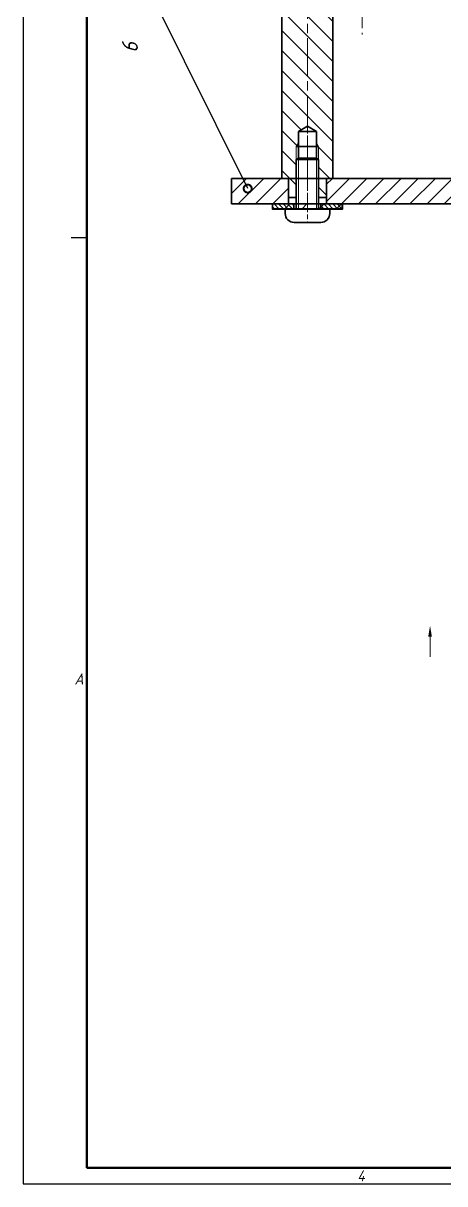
# Model space of a CAD drawing. Header units: millimetres. Extents: x -1178 to 2000, y -2432 to 1302.
# Drawn here: x -1178.4 to -1046.1, y -2432.1 to -2067.6 of the extents above; entities that cross this region are included whole.
import ezdxf
from ezdxf import colors
from ezdxf.entities.mleader import LeaderData, LeaderLine
from ezdxf.enums import TextEntityAlignment as Align
from ezdxf.math import Vec2, Vec3

# ---------------------------------------------------------------- set-up
doc = ezdxf.new("R2010")
doc.units = ezdxf.units.MM
doc.linetypes.add('AM_ISO08W050', pattern=[18, 12, -1.5, 3, -1.5])
doc.linetypes.add('AM_ISO08W050x2', pattern=[9, 6, -0.75, 1.5, -0.75])
doc.layers.get('0').update_dxf_attribs({"lineweight": 80})
for name, color, linetype, lineweight in [('AM_0', 7, 'Continuous', 35), ('AM_4', 3, 'Continuous', 15), ('AM_4N', 3, 'Continuous', 15), ('AM_5', 3, 'Continuous', 15), ('AM_7', 4, 'AM_ISO08W050', 15), ('AM_8', 1, 'Continuous', 15), ('AM_BOR', 7, 'Continuous', 35), ('основные', 7, 'Continuous', 35)]:
    doc.layers.add(name, color=color, linetype=linetype, lineweight=lineweight)
doc.styles.add('ACGOSTTS', font='geniso.shx', dxfattribs={"oblique": 15})
doc.styles.get("Standard").update_dxf_attribs({"font": 'geniso.shx', "oblique": 15})
pattern_1 = [(135, (-108.0756, -2492.2954), (-0.7071068, -0.7071068), [])]

# ---------------------------------------------------------------- blocks, each defined once
blk = doc.blocks.new('GOST_A1_LANDSCAPE')
at = {"layer": 'AM_BOR', "color": 1, "lineweight": 25}
for p, q in [((0, 594), (0, 0)), ((20, 297), (15, 297)), ((0, 0), (841, 0))]:
    blk.add_line(p, q, dxfattribs=at)
at = {"layer": 'AM_BOR', "color": 7, "lineweight": 50}
for p, q in [((20, 589), (20, 5)), ((20, 5), (836, 5))]:
    blk.add_line(p, q, dxfattribs=at)
at = {"layer": 'AM_BOR', "color": 1, "lineweight": 25, "style": 'ACGOSTTS', "oblique": 15}
for s, p in [('A', (17.5, 158.5)), ('4', (106, 2.5))]:
    blk.add_text(s, height=3.5, dxfattribs=at).set_placement(p, align=Align.MIDDLE_CENTER)
blk = doc.blocks.new('_DotSmall')
at = {"color": 0, "linetype": 'ByBlock', "const_width": 0.5}
blk.add_lwpolyline([(-0.0625, 0, 1), (0.0625, 0, 1)], format="xyb", close=True, dxfattribs=at)

msp = doc.modelspace()

# ---------------------------------------------------------------- hatches: boundary and pattern name
at = {"layer": 'AM_8'}
h = msp.add_hatch(dxfattribs=at)
h.set_pattern_fill('ANSI31', color=256, scale=1.2, angle=180)
h.set_pattern_definition([(225, (-2064.19, -2517.3044), (2.694077, -2.694077), [])])
h.paths.add_polyline_path([(-1110.571, -2116.373), (-1108.139, -2119.33, -1), (-1107.742, -2119.812, -1), (-1108.139, -2119.33), (-1110.571, -2116.373), (-1113.047, -2116.373), (-1113.047, -2124.373), (-1095.173, -2124.373), (-1095.173, -2122.4), (-1095.173, -2116.373)])
h.paths.add_polyline_path([(-1031.053, -2116.373), (-1031.053, -2118.373), (-1031.044, -2118.373), (-1031.044, -2124.373), (-1078.173, -2124.373), (-1078.173, -2126), (-1100.173, -2126), (-1100.173, -2124.373), (-1083.173, -2124.373), (-1083.173, -2122.4), (-1083.173, -2116.373)])
h.paths.add_polyline_path([(-1111.047, -2021.155), (-1112.131, -2021.155), (-1109.061, -2024.887, -1), (-1108.664, -2025.37, -1), (-1109.061, -2024.887), (-1112.131, -2021.155), (-1113.047, -2021.155), (-1113.047, -2029.155), (-1095.173, -2029.155), (-1095.173, -2023.155), (-1095.173, -2021.155)])
h.paths.add_polyline_path([(-1083.173, -2021.155), (-1083.173, -2023.155), (-1083.173, -2029.155), (-1067.047, -2029.155), (-1053.047, -2029.155), (-1017.747, -2029.155), (-1017.747, -2028.701), (-1017.747, -2021.155), (-1028.48, -2021.155), (-1053.047, -2021.155)])
h.paths.add_polyline_path([(-1023.053, -2116.373), (-1023.053, -2118.373), (-1023.044, -2118.373), (-1023.07, -2124.373), (-1021.062, -2124.373), (-1015.053, -2124.373), (-1015.053, -2116.373)])
h.paths.add_polyline_path([(-951.074, -2116.373), (-951.074, -2118.373), (-951.065, -2118.373), (-951.065, -2124.373), (-953.066, -2124.373), (-953.066, -2150.373), (-958.605, -2150.373), (-958.605, -2124.373), (-959.053, -2124.373), (-959.053, -2116.373), (-953.074, -2116.373), (-953.074, -2115.373), (-949.556, -2115.373), (-949.556, -2116.373)])
h.paths.add_polyline_path([(-941.074, -2116.373), (-943.074, -2116.373), (-943.074, -2118.373), (-943.065, -2118.373), (-943.09, -2124.373), (-926.826, -2124.373), (-926.84, -2116.373)])
h.paths.add_polyline_path([(-926.84, -2116.373), (-926.826, -2124.373), (-903.047, -2124.373), (-903.047, -2116.373)])
h.paths.add_polyline_path([(-941.051, -2021.159), (-942.48, -2021.155), (-953.48, -2021.155), (-956.347, -2021.155), (-956.347, -2029.155), (-945.614, -2029.155), (-903.047, -2029.155), (-903.047, -2021.155), (-937.014, -2021.155), (-937.014, -2021.159)])
h.paths.add_polyline_path([(-963.047, -2021.155), (-963.047, -2029.155), (-960.347, -2029.155), (-960.347, -2028.701), (-960.347, -2021.155)])
h.paths.add_polyline_path([(-1013.747, -2021.155), (-1013.747, -2028.701), (-1013.747, -2029.155), (-1011.047, -2029.155), (-1011.047, -2021.155)])
h = msp.add_hatch(dxfattribs=at)
h.set_pattern_fill('ANSI31', color=256, scale=1.4, angle=90)
h.set_pattern_definition([(135, (-2064.19, -2517.3044), (-3.14309, -3.14309), [])])
h.paths.add_polyline_path([(-1085.673, -2023.155), (-1085.673, -2035.074), (-1085.673, -2039.155), (-1086.323, -2040.355), (-1086.323, -2043.955), (-1089.173, -2045.6), (-1089.173, -2099.955), (-1086.323, -2101.6), (-1086.323, -2105.2), (-1085.673, -2106.4), (-1085.673, -2110.481), (-1085.673, -2116.373), (-1081.173, -2116.373), (-1081.173, -2035.155), (-1081.173, -2029.182), (-1083.173, -2029.155), (-1083.173, -2023.155)])
h.paths.add_polyline_path([(-1092.673, -2039.155), (-1092.673, -2023.155), (-1095.173, -2023.155), (-1095.173, -2029.155), (-1097.173, -2029.182), (-1097.173, -2116.373), (-1092.673, -2116.373), (-1092.673, -2110.481), (-1092.673, -2106.4), (-1092.024, -2105.2), (-1092.024, -2101.6), (-1089.173, -2099.955), (-1089.173, -2045.6), (-1092.024, -2043.955), (-1092.024, -2040.355)])
h.paths.add_polyline_path([(-1085.673, -2116.373), (-1085.673, -2122.4), (-1083.173, -2122.4), (-1083.173, -2116.373)])
h.paths.add_polyline_path([(-1095.173, -2116.373), (-1095.173, -2122.4), (-1092.673, -2122.4), (-1092.673, -2116.373)])
h = msp.add_hatch(dxfattribs=at)
h.set_pattern_fill('_U', color=256, angle=135, style=0, pattern_type=0)
h.set_pattern_definition(pattern_1)
h.paths.add_polyline_path([(-1100.173, -2124.4), (-1093.402, -2124.4), (-1093.402, -2126), (-1100.173, -2126)])
h = msp.add_hatch(dxfattribs=at)
h.set_pattern_fill('_U', color=256, angle=135, style=0, pattern_type=0)
h.set_pattern_definition(pattern_1)
h.paths.add_polyline_path([(-1078.173, -2126), (-1084.945, -2126), (-1084.945, -2124.4), (-1078.173, -2124.4)])

# ---------------------------------------------------------------- linework, layer by layer
at = {"layer": 'AM_0'}
for p, q in [((-1089.173, -2099.955), (-1092.024, -2101.6)), ((-1092.024, -2110), (-1092.024, -2101.6)), ((-1086.323, -2101.6), (-1092.024, -2101.6)), ((-1089.173, -2099.955), (-1086.323, -2101.6)), ((-1086.323, -2110), (-1086.323, -2101.6)), ((-1085.673, -2106.4), (-1092.673, -2106.4))]:
    msp.add_line(p, q, dxfattribs=at)
at = {"layer": 'AM_4'}
for p, q in [((-1092.673, -2106.4), (-1092.024, -2105.2)), ((-1085.673, -2106.4), (-1086.323, -2105.2)), ((-1092.024, -2110), (-1092.024, -2126)), ((-1086.323, -2110), (-1086.323, -2126))]:
    msp.add_line(p, q, dxfattribs=at)
at = {"layer": 'AM_4N'}
for p, q in [((-1092.673, -2106.4), (-1092.673, -2110.481)), ((-1085.673, -2106.4), (-1085.673, -2110.481))]:
    msp.add_line(p, q, dxfattribs=at)
at = {"layer": 'AM_5'}
msp.add_line((-1050.704, -2266.63), (-1050.704, -2260.311), dxfattribs=at)
at = {"layer": 'AM_5', "linetype": 'Continuous'}
msp.add_trace([(-1050.121, -2260.311), (-1051.288, -2260.311), (-1050.704, -2256.811)], dxfattribs=at)
at = {"layer": 'AM_7'}
for p, q in [((-1089.173, -2018.304), (-1089.173, -2124.373)), ((-1072.047, -2039.155), (-1072.047, -2071.155))]:
    msp.add_line(p, q, dxfattribs=at)
at = {"layer": 'AM_7', "linetype": 'AM_ISO08W050x2'}
msp.add_line((-1089.173, -2093.955), (-1089.173, -2130.4), dxfattribs=at)
at = {"layer": 'основные'}
for p, q in [((-1092.673, -2110.481), (-1092.024, -2110)), ((-1092.673, -2110.481), (-1092.673, -2126)), ((-1092.673, -2110.481), (-1085.673, -2110.481)), ((-1092.024, -2110), (-1086.323, -2110)), ((-1085.673, -2110.481), (-1086.323, -2110)), ((-1085.673, -2110.481), (-1085.673, -2126)), ((-1113.047, -2116.373), (-1113.047, -2124.373)), ((-1095.173, -2122.4), (-1095.173, -2124.373)), ((-1093.402, -2124.4), (-1093.402, -2126)), ((-1084.945, -2124.4), (-1084.945, -2126)), ((-1083.173, -2122.4), (-1083.173, -2124.373))]:
    msp.add_line(p, q, dxfattribs=at)
for points in [[(-1081.173, -2035.155), (-1081.173, -2116.373), (-1097.173, -2116.373), (-1097.173, -2029.182), (-1095.173, -2029.155)], [(-1113.047, -2116.373), (-1029.053, -2116.373)], [(-1092.673, -2122.4), (-1095.173, -2122.4), (-1095.173, -2116.4), (-1095.173, -2116.4)], [(-1083.173, -2116.4), (-1083.173, -2116.4), (-1083.173, -2122.4), (-1085.673, -2122.4)], [(-1031.05, -2124.373), (-1113.047, -2124.373)], [(-1100.269, -2124.373), (-1078.269, -2124.373), (-1078.269, -2125.973), (-1099.421, -2125.973)], [(-1092.673, -2124.4), (-1100.173, -2124.4), (-1100.173, -2126), (-1078.173, -2126), (-1078.173, -2124.4), (-1085.673, -2124.4)]]:
    msp.add_lwpolyline(points, dxfattribs=at)
for points in [[(-1082.173, -2125.973), (-1082.173, -2127.373, -0.4142136), (-1084.973, -2130.173), (-1093.373, -2130.173, -0.4142136), (-1096.173, -2127.373), (-1096.173, -2125.973)], [(-1082.173, -2126), (-1082.173, -2127.4, -0.4142136), (-1084.973, -2130.2), (-1093.373, -2130.2, -0.4142136), (-1096.173, -2127.4), (-1096.173, -2126)]]:
    msp.add_lwpolyline(points, format="xyb", close=True, dxfattribs=at)

# ---------------------------------------------------------------- block references
at = {"layer": 'основные', "lineweight": 0}
msp.add_blockref('GOST_A1_LANDSCAPE', (-1178.384, -2432.051), dxfattribs=at)

# ---------------------------------------------------------------- leaders
at = {"layer": 'AM_4'}
ml = msp.add_multileader_mtext('Standard', dxfattribs=at)
ml.set_content('6', color=256)
ml.set_leader_properties()
ml.set_arrow_properties(name='DOTSMALL')
ml.build(insert=Vec2(0, 0))
ml.multileader.update_dxf_attribs({"text_left_attachment_type": 6, "text_right_attachment_type": 6, "dogleg_length": 0, "arrow_head_size": 5})
ctx = ml.context
ctx.base_point, ctx.char_height, ctx.arrow_head_size, ctx.plane_origin, ctx.plane_x_axis, ctx.plane_y_axis = Vec3(-1141.4, -2058.744), 5, 5, Vec3(-1107.94, -2119.571), Vec3(0, 1), Vec3(-1, 0)
ctx.left_attachment, ctx.right_attachment = 6, 6
notes = []
notes.append((ctx, [(0, (1, 1, 0), (-1141.4, -2052.028), (1, 0), 0, [(0, [(-1107.94, -2119.571)], 0, [])])]))
ctx.mtext.insert, ctx.mtext.text_direction, ctx.mtext.rotation, ctx.mtext.flow_direction = Vec3(-1147.4, -2076.894), Vec3(0, 1), 1.5707963, 5
for ctx, leaders in notes:
    for number, flags, end, landing, length, lines in leaders:
        leader = LeaderData()
        leader.index, (leader.has_last_leader_line, leader.has_dogleg_vector, leader.attachment_direction) = number, flags
        leader.last_leader_point, leader.dogleg_vector, leader.dogleg_length = Vec3(end), Vec3(landing), length
        for number, points, colour, breaks in lines:
            line = LeaderLine()
            line.index, line.vertices, line.color, line.breaks = number, Vec3.list(points), colors.encode_raw_color(colour), breaks
            leader.lines.append(line)
        ctx.leaders.append(leader)

doc.saveas('drawing.dxf')
